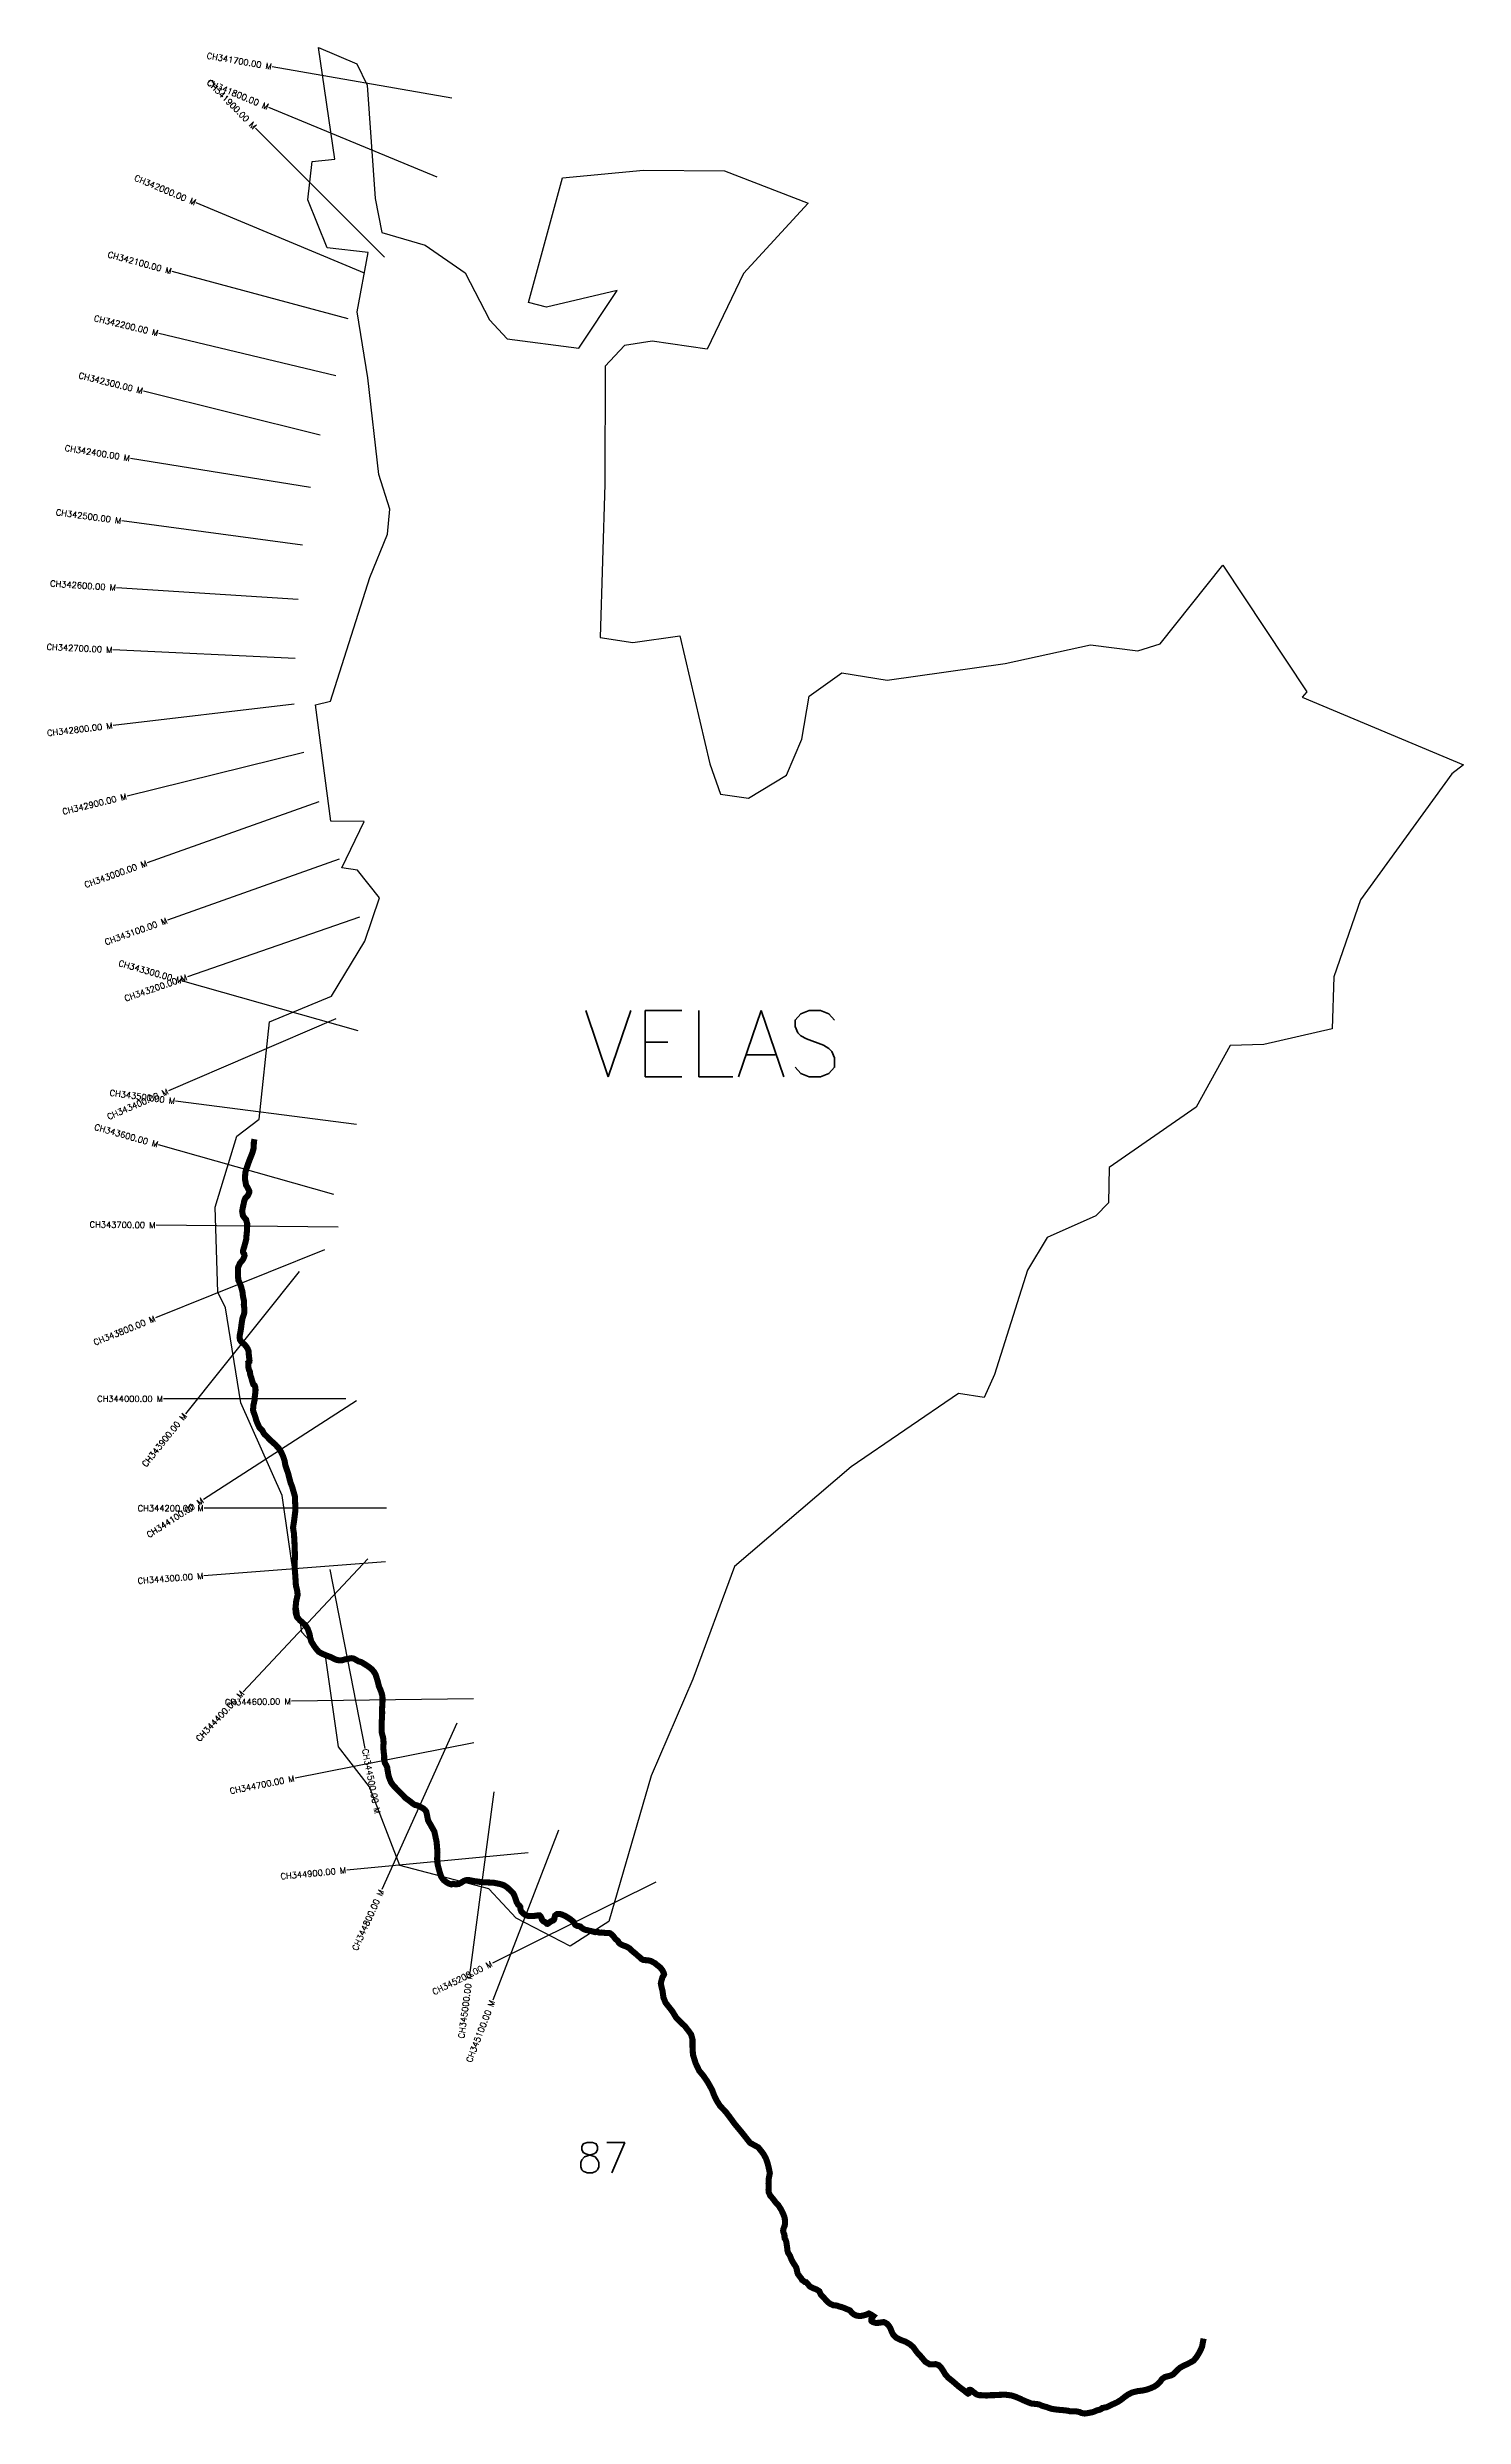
# Model space of a CAD drawing. Header units: metres. Extents: x 290957 to 293289, y 1983858 to 1987758.
import ezdxf
from ezdxf.enums import TextEntityAlignment as Align

# ---------------------------------------------------------------- set-up
doc = ezdxf.new("R2010")
doc.units = ezdxf.units.M
for name, color, linetype in [('CS', 134, 'Continuous'), ('CSMark', 6, 'Continuous'), ('UNPROTECTED', 10, 'Continuous'), ('village', 3, 'Continuous')]:
    doc.layers.add(name, color=color, linetype=linetype)
doc.styles.get("Standard").update_dxf_attribs({"font": 'simplex.shx'})

msp = doc.modelspace()

# ---------------------------------------------------------------- linework, layer by layer
at = {"color": 6, "flags": 128}
msp.add_lwpolyline([(292892.6, 1986905.5), (293030.8, 1986697.2)], dxfattribs=at)
at = {"layer": 'CS'}
for p, q in [((291622.9, 1987673.9), (291327.4, 1987725.5)), ((291598.7, 1987543.9), (291321.6, 1987658.8)), ((291511.9, 1987412.5), (291299.8, 1987624.7)), ((291479, 1987386.3), (291202.1, 1987501.6)), ((291452.2, 1987310.9), (291162.5, 1987388.9)), ((291432.3, 1987217.3), (291140.5, 1987287)), ((291406.2, 1987119.3), (291115.1, 1987191.8)), ((291390.1, 1987033.5), (291093.9, 1987081.2)), ((291377, 1986938.4), (291079.6, 1986978.2)), ((291370.1, 1986849.1), (291070.8, 1986868.3)), ((291364.8, 1986751.7), (291065.1, 1986766)), ((291363.3, 1986676.5), (291065.3, 1986641.7)), ((291379.6, 1986596.9), (291088.2, 1986525.5)), ((291404.3, 1986515.8), (291121.5, 1986415.5)), ((291437.7, 1986421.5), (291155, 1986321.3)), ((291471.1, 1986326.2), (291187.7, 1986227.8)), ((291468.6, 1986139.1), (291180, 1986221.1)), ((291432, 1986159), (291156.5, 1986040.3)), ((291465.8, 1985985.2), (291168.2, 1986023.4)), ((291428.7, 1985869.9), (291140.1, 1985951.6)), ((291435.9, 1985816), (291136, 1985819.2)), ((291413.5, 1985778.5), (291135.2, 1985666.6)), ((291371.8, 1985742.9), (291184.3, 1985508.8)), ((291448.5, 1985533.5), (291148.5, 1985533.5)), ((291465.9, 1985530.4), (291213.9, 1985367.7)), ((291515.2, 1985353.3), (291215.2, 1985353.3)), ((291513.9, 1985265.2), (291214.8, 1985242.2)), ((291484.9, 1985269.9), (291279.2, 1985051.5)), ((291422.2, 1985252.6), (291479.9, 1984958.2)), ((291658.8, 1985039.7), (291358.8, 1985035.6)), ((291631.2, 1984999.5), (291507.9, 1984726)), ((291659.1, 1984967.4), (291364.8, 1984909.1)), ((291692, 1984886.8), (291652.7, 1984589.3)), ((291798.6, 1984823.8), (291690.4, 1984544)), ((291748.5, 1984786.5), (291449.9, 1984757.8)), ((291958.9, 1984737.8), (291689.9, 1984604.9))]:
    msp.add_line(p, q, dxfattribs=at)
at = {"layer": 'UNPROTECTED', "const_width": 10, "flags": 128}
msp.add_lwpolyline([(291298, 1985960.8), (291297, 1985955.2), (291296.9, 1985949.3), (291296.7, 1985946), (291294.8, 1985938.8), (291288.6, 1985923), (291284.4, 1985910.9), (291283, 1985905.8), (291282.6, 1985899.5), (291282.6, 1985894.3), (291284.2, 1985885.2), (291286.5, 1985881.6), (291289.8, 1985874.9), (291289.8, 1985873.7), (291287, 1985867.8), (291282.9, 1985863.5), (291281.1, 1985858.7), (291280.3, 1985854.4), (291279.3, 1985850.2), (291277.8, 1985842.5), (291279, 1985835.2), (291281.4, 1985831.6), (291284.3, 1985828.4), (291286, 1985821.9), (291286, 1985817.8), (291285.9, 1985812.3), (291285.2, 1985804.7), (291284.7, 1985800), (291284.6, 1985796.8), (291283.5, 1985792.2), (291281.3, 1985784), (291279.4, 1985777.9), (291279.1, 1985776.1), (291279.4, 1985774.5), (291280, 1985773.2), (291281.2, 1985771.8), (291281.7, 1985769.2), (291280.8, 1985766.6), (291279.4, 1985763.2), (291277.7, 1985760.7), (291275.1, 1985757.9), (291274.5, 1985757.1), (291273.7, 1985755.5), (291272.3, 1985752.6), (291270.9, 1985749.3), (291270.8, 1985745.2), (291271, 1985741.3), (291271, 1985735.2), (291271.5, 1985728.8), (291273.6, 1985724.4), (291275.5, 1985719.6), (291276.8, 1985715.4), (291278.3, 1985709.5), (291278.9, 1985703.8), (291279.9, 1985698.3), (291280.8, 1985695), (291280.8, 1985691.4), (291280.5, 1985688.3), (291281, 1985685.3), (291281.4, 1985681.2), (291281.4, 1985677.6), (291281.1, 1985674.3), (291280, 1985670.5), (291278.3, 1985666), (291276.9, 1985657.6), (291276.4, 1985652.9), (291275.3, 1985645.3), (291273.9, 1985638.3), (291273.5, 1985634.1), (291274.3, 1985630.4), (291276.6, 1985627), (291281.3, 1985623.3), (291284.7, 1985619.3), (291287.1, 1985615.3), (291288.6, 1985611.3), (291288.6, 1985607.1), (291289, 1985604), (291289.7, 1985597.9), (291289.9, 1985596.5), (291289.6, 1985594.6), (291287.8, 1985593.1), (291287.9, 1985591.1), (291287.9, 1985586), (291289.1, 1985580.7), (291290.4, 1985578.6), (291290.6, 1985575.1), (291291.1, 1985574.2), (291291.6, 1985571.6), (291292.8, 1985568.2), (291293.8, 1985564.4), (291296, 1985557.3), (291297.4, 1985556.5), (291298.3, 1985555.5), (291299.3, 1985552.9), (291299.8, 1985548.7), (291299.4, 1985548.3), (291299.4, 1985543.2), (291298.5, 1985536.1), (291298.5, 1985532.8), (291297.5, 1985528), (291297.3, 1985526.8), (291296.4, 1985523.2), (291296, 1985518.2), (291295.7, 1985515.3), (291296.1, 1985513), (291296.6, 1985511.6), (291297, 1985510.5), (291297.7, 1985508.9), (291299.4, 1985503.9), (291300.9, 1985498.5), (291302.9, 1985493.4), (291303.8, 1985491.4), (291305.1, 1985488.5), (291305.9, 1985486.8), (291307.1, 1985485.1), (291309.5, 1985483.1), (291311.6, 1985480.5), (291312.7, 1985477.7), (291314.6, 1985475.1), (291317.6, 1985472.3), (291325.1, 1985464.6), (291332.3, 1985458.2), (291337.9, 1985452.2), (291341.6, 1985446.4), (291345.1, 1985439.2), (291347.7, 1985431.4), (291348.9, 1985424), (291353.3, 1985411.4), (291357.5, 1985395.2), (291360.1, 1985388.8), (291362.2, 1985381.4), (291364.6, 1985372.9), (291365.2, 1985358.7), (291365.2, 1985347.7), (291363.5, 1985334.1), (291361.6, 1985321.5), (291362.2, 1985317.1), (291363.1, 1985311.9), (291364.1, 1985293.5), (291364.7, 1985275.4), (291364.1, 1985256.7), (291365.4, 1985240.8), (291366.3, 1985225.9), (291368.2, 1985218.8), (291369.2, 1985211), (291367.9, 1985205.4), (291366.7, 1985200), (291366, 1985192.7), (291365.5, 1985187.3), (291365.5, 1985187.3), (291366.1, 1985180.9), (291367.9, 1985174.5), (291372.9, 1985168.9), (291377.6, 1985164.8), (291382.2, 1985160.5), (291385.8, 1985154.8), (291387.3, 1985150.4), (291389.1, 1985145.1), (291389.6, 1985141.4), (291391.5, 1985134.3), (291394.1, 1985130.2), (291395.9, 1985127.3), (291398.8, 1985123.1), (291403.9, 1985117.1), (291409.7, 1985113.9), (291414.9, 1985111.7), (291419.1, 1985110.1), (291424.7, 1985108), (291430, 1985105.1), (291434, 1985103.6), (291438.1, 1985103.1), (291442.2, 1985103.2), (291446.9, 1985104.6), (291453.5, 1985105.9), (291458, 1985106.6), (291461.7, 1985105.9), (291465.2, 1985103.8), (291469.3, 1985101.5), (291474.1, 1985100.1), (291479.7, 1985096.7), (291484.4, 1985093.7), (291488.4, 1985090.8), (291491.7, 1985087.9), (291494.6, 1985084.5), (291497.6, 1985079.6), (291499.1, 1985074.7), (291501.2, 1985067.8), (291503, 1985060.1), (291505.3, 1985055.1), (291507.4, 1985049.2), (291508.8, 1985043.7), (291508.9, 1985035.7), (291508.2, 1985023.7), (291508.3, 1985017), (291508.2, 1985009.6), (291507.5, 1985002.5), (291507.7, 1984996.5), (291507.5, 1984989.5), (291507.7, 1984983.9), (291509.5, 1984977.2), (291510.2, 1984974), (291510.7, 1984966.9), (291510.1, 1984960.9), (291510.8, 1984952.5), (291511.7, 1984945.4), (291511.6, 1984940), (291512.7, 1984934.3), (291515, 1984930.6), (291516.7, 1984926.6), (291516.9, 1984923.9), (291517.6, 1984920.4), (291518.2, 1984916.6), (291519.3, 1984911.5), (291521.2, 1984906.5), (291522.9, 1984902.5), (291525.4, 1984898.8), (291529.9, 1984893.7), (291535, 1984888.5), (291542.4, 1984881.1), (291547.3, 1984876.1), (291554.3, 1984871), (291559.9, 1984866.5), (291562.5, 1984865.1), (291565.6, 1984864.5), (291570.4, 1984862.4), (291575.8, 1984859.4), (291578.9, 1984856.8), (291580.9, 1984854.1), (291582.2, 1984848.7), (291583, 1984844), (291584, 1984839.3), (291588.7, 1984831.2), (291594.3, 1984821.2), (291598, 1984803.9), (291599.4, 1984786.9), (291598.8, 1984776), (291599.7, 1984766.9), (291603, 1984754.5), (291604.5, 1984750.2), (291605.2, 1984747.8), (291606.9, 1984744.9), (291610, 1984741), (291614.8, 1984737.5), (291618.5, 1984735.4), (291622.3, 1984734.3), (291625.2, 1984735.4), (291629, 1984734.5), (291634.3, 1984734.9), (291639, 1984737.5), (291642.2, 1984739.6), (291645.1, 1984740.9), (291648.2, 1984741.6), (291651.4, 1984741.4), (291659.3, 1984739.8), (291673.3, 1984737.9), (291682.8, 1984737.5), (291691.7, 1984737.1), (291701.9, 1984735.1), (291708.4, 1984733.1), (291713, 1984730.2), (291717.8, 1984726.1), (291724, 1984719.9), (291726.3, 1984715.2), (291728.6, 1984708.8), (291729.9, 1984704.9), (291732.4, 1984700.6), (291734.1, 1984699.5), (291735.7, 1984697.3), (291735.9, 1984695), (291736.3, 1984692.4), (291737.7, 1984689.4), (291739.8, 1984687.4), (291742.2, 1984685.2), (291743.7, 1984684.2), (291748, 1984682.6), (291752.5, 1984682.2), (291757.9, 1984682.3), (291765.4, 1984683.4), (291767.4, 1984683.5), (291769.5, 1984681.2), (291770.8, 1984678.7), (291771.3, 1984676.4), (291774, 1984673.4), (291776.2, 1984672.5), (291777.8, 1984671.1), (291779.4, 1984669.6), (291780.4, 1984669.3), (291781.4, 1984669.8), (291782.6, 1984670.7), (291784.1, 1984672), (291785.5, 1984672.8), (291786.2, 1984673.5), (291788.7, 1984674.5), (291790, 1984675), (291790.9, 1984675.8), (291791.8, 1984677.7), (291792, 1984679.2), (291792.7, 1984681.5), (291793.1, 1984683.1), (291794.5, 1984684.4), (291796.5, 1984685.6), (291801, 1984685.6), (291804.9, 1984684.5), (291810.4, 1984681.9), (291814.8, 1984679.3), (291819, 1984676.4), (291824, 1984672.2), (291825.3, 1984669.4), (291825.9, 1984668.1), (291827.3, 1984667), (291830, 1984665.7), (291832.1, 1984665.7), (291834.5, 1984665), (291836.2, 1984663.4), (291838.9, 1984661.5), (291840.8, 1984660.3), (291842.9, 1984659.6), (291845.7, 1984659), (291849.1, 1984658.2), (291854.2, 1984657.1), (291857.5, 1984656.1), (291859.3, 1984655.7), (291861.3, 1984656), (291863.4, 1984656.1), (291865.3, 1984655.1), (291867.3, 1984654.8), (291869.2, 1984655.1), (291873, 1984655), (291876.2, 1984654.2), (291879.8, 1984654.2), (291882.7, 1984654.2), (291884.1, 1984653.7), (291885.5, 1984652.4), (291887.6, 1984650.7), (291890.6, 1984647), (291892.5, 1984644.4), (291895.9, 1984641.7), (291896.9, 1984640.6), (291897.5, 1984639.1), (291899, 1984637.2), (291901, 1984636), (291902.9, 1984634.8), (291907.1, 1984633.2), (291909.4, 1984632.4), (291913.1, 1984630.6), (291916.1, 1984628.8), (291918.4, 1984626.3), (291922.1, 1984623), (291926.1, 1984619.9), (291928.8, 1984617.3), (291931, 1984615.6), (291933.4, 1984613.5), (291936.1, 1984611), (291938.6, 1984609.9), (291941.3, 1984609.7), (291943.7, 1984609.5), (291947.9, 1984609), (291950.3, 1984608.4), (291957.7, 1984604.6), (291960.3, 1984602.2), (291966.3, 1984597.5), (291969.8, 1984593), (291972, 1984588.6), (291972.5, 1984586.3), (291971.3, 1984583.9), (291969.8, 1984581.4), (291968.8, 1984577.9), (291967.6, 1984573.4), (291967.2, 1984571.2), (291968.3, 1984565.8), (291969.9, 1984559.3), (291971.5, 1984548), (291975, 1984539.6), (291980, 1984533.2), (291986.2, 1984525.4), (291992.3, 1984515.3), (291997.9, 1984509.3), (292006.9, 1984500.9), (292013.8, 1984491.9), (292017.2, 1984487.1), (292019.3, 1984479.2), (292019.3, 1984467.1), (292020.1, 1984454.1), (292022, 1984448), (292024.4, 1984440.2), (292030.3, 1984427.7), (292037.4, 1984419.2), (292043.9, 1984409.7), (292047.5, 1984403.4), (292051.5, 1984396.3), (292054.6, 1984388), (292058.8, 1984379.1), (292064.8, 1984369.6), (292073.7, 1984360.4), (292080.4, 1984351.7), (292088.9, 1984340), (292100.6, 1984326), (292114.1, 1984308.9), (292127.7, 1984301.5), (292136.1, 1984290.8), (292140.2, 1984283.4), (292143.2, 1984274.8), (292145.1, 1984266.7), (292146.7, 1984259), (292144.9, 1984250.4), (292144.5, 1984242.2), (292144.9, 1984237.9), (292144.5, 1984231.5), (292144.8, 1984227.4), (292147.6, 1984221.7), (292151.5, 1984217.3), (292155.8, 1984211.5), (292160.7, 1984206.3), (292165.3, 1984199.1), (292168.7, 1984192), (292170.6, 1984187), (292171.3, 1984183.9), (292171.8, 1984177.9), (292171.2, 1984172.6), (292170.2, 1984170.4), (292169.6, 1984168.7), (292168.9, 1984166.8), (292168.6, 1984164.8), (292168.8, 1984162.4), (292169.7, 1984160), (292170.6, 1984158), (292170.9, 1984156.3), (292170.8, 1984154.1), (292171.1, 1984151.7), (292172.6, 1984149.6), (292173.6, 1984146.6), (292174.2, 1984143.6), (292174.5, 1984141.2), (292175.2, 1984136.3), (292175.7, 1984131.6), (292176.7, 1984128.1), (292179.8, 1984123.2), (292182.7, 1984116), (292185.6, 1984110.9), (292188.2, 1984107.1), (292190.2, 1984103.5), (292191.3, 1984099), (292192, 1984095.4), (292193.3, 1984092.4), (292196, 1984088.9), (292197.5, 1984087), (292198.7, 1984085.4), (292199.8, 1984083.2), (292202, 1984081.9), (292204.3, 1984080), (292206.7, 1984079.5), (292208.4, 1984077.7), (292212.4, 1984072.7), (292218.7, 1984069.5), (292222.9, 1984067.9), (292226, 1984066.2), (292228.3, 1984064.6), (292229.4, 1984061.9), (292230.8, 1984059), (292234.7, 1984055), (292237.8, 1984051.6), (292243.4, 1984046), (292246.1, 1984044), (292251.3, 1984041.7), (292257.3, 1984041.1), (292261.2, 1984039.6), (292265.2, 1984038.6), (292270, 1984036.8), (292274.7, 1984034.8), (292278.6, 1984033.2), (292280.3, 1984031), (292282.7, 1984028.6), (292284.9, 1984026.8), (292288.4, 1984024.9), (292292.4, 1984024.2), (292296.6, 1984024.1), (292300.6, 1984024.9), (292304.9, 1984026), (292309.7, 1984028.1), (292313.2, 1984026.4), (292317.1, 1984023.8), (292316, 1984022.5), (292314.4, 1984021), (292313.9, 1984019.8), (292313.7, 1984018.8), (292313.6, 1984017.5), (292313.7, 1984016.3), (292314.3, 1984015.3), (292316, 1984014.2), (292319.1, 1984013.2), (292321.7, 1984012.5), (292324.4, 1984012.7), (292327.8, 1984012.9), (292331.1, 1984013.7), (292334.5, 1984013.9), (292337.3, 1984012.6), (292340.3, 1984010.7), (292342.8, 1984007.6), (292344.9, 1984004.4), (292346.5, 1984000.3), (292348.1, 1983996.5), (292350.1, 1983992.9), (292354.8, 1983988.2), (292362.7, 1983984.4), (292370.1, 1983981.7), (292377.1, 1983977.7), (292382.8, 1983972.8), (292388.9, 1983964.3), (292395.6, 1983957.1), (292402.6, 1983948.8), (292409.9, 1983944.4), (292414.9, 1983944.3), (292419.7, 1983944.8), (292424.7, 1983943.1), (292428.8, 1983938.9), (292432.4, 1983933.5), (292435.5, 1983928), (292440.5, 1983922.4), (292448.1, 1983916.3), (292457.6, 1983908.1), (292467.9, 1983900.3), (292470.1, 1983898.4), (292471.6, 1983897.2), (292473.1, 1983896.3), (292474.3, 1983896.9), (292474.8, 1983898.3), (292474.1, 1983899.8), (292474.1, 1983900.9), (292474.5, 1983901.8), (292475.1, 1983902.4), (292476.2, 1983902.5), (292477.4, 1983902.4), (292478.4, 1983901.8), (292481.3, 1983899.1), (292483.1, 1983898.1), (292484.4, 1983897.1), (292485.6, 1983896), (292486.9, 1983895.1), (292488.4, 1983894.5), (292490.4, 1983893.8), (292492.2, 1983893.6), (292494.6, 1983893.7), (292498.2, 1983893.4), (292504.1, 1983893.1), (292510.1, 1983893.7), (292516.4, 1983893.7), (292524.7, 1983894.2), (292534.3, 1983894.5), (292539.4, 1983893.9), (292544.5, 1983893.2), (292549, 1983891.8), (292552.1, 1983890.8), (292555.3, 1983889.3), (292559.4, 1983887.6), (292562.7, 1983885.9), (292567.4, 1983883.9), (292572.1, 1983881.9), (292576.9, 1983880.1), (292580.7, 1983879.6), (292586.3, 1983879.1), (292590.7, 1983878.2), (292594.4, 1983876.4), (292598.6, 1983875.1), (292602.1, 1983874.3), (292605.3, 1983873), (292610.6, 1983871.3), (292617.1, 1983870.2), (292622.6, 1983869.6), (292627.8, 1983869.2), (292632.7, 1983868.7), (292637.5, 1983868.1), (292641.4, 1983867), (292644.2, 1983866.9), (292648.4, 1983867.2), (292652.2, 1983866.8), (292656.8, 1983865.9), (292660, 1983864.3), (292665.1, 1983863.5), (292671.2, 1983864.3), (292678.2, 1983865.8), (292682, 1983867.1), (292684.5, 1983868.5), (292687.4, 1983869.1), (292690.1, 1983869.8), (292691.8, 1983870.6), (292692.7, 1983871.6), (292694.2, 1983872.6), (292696.4, 1983872.9), (292698.9, 1983873.5), (292700.9, 1983873.8), (292702.8, 1983874.6), (292705.6, 1983875.9), (292709.7, 1983878.1), (292714.8, 1983880.2), (292719.3, 1983882.4), (292725.2, 1983886.2), (292730.1, 1983890.1), (292735.9, 1983894.3), (292742.8, 1983898), (292752.6, 1983900.4), (292759.9, 1983901.2), (292766.8, 1983902.7), (292773.4, 1983905), (292779.9, 1983907.9), (292784.7, 1983911.1), (292789.2, 1983915.5), (292791.3, 1983918.7), (292793.8, 1983921.2), (292797.4, 1983923.6), (292803.3, 1983925.1), (292807.5, 1983926.3), (292811, 1983928), (292814.2, 1983931.3), (292817.9, 1983935.1), (292821.8, 1983938.6), (292827.3, 1983941.8), (292833.5, 1983944.6), (292839.1, 1983947.5), (292844.1, 1983950.3), (292848.8, 1983955.6), (292853, 1983962.4), (292855.9, 1983967.8), (292858.4, 1983973.6), (292859.9, 1983981.5), (292860.9, 1983986.8)], dxfattribs=at)
at = {"layer": 'village', "color": 6}
for points in [[(293289.1, 1986576.8, 0), (293269.7, 1986562.1, 0), (293119.3, 1986354.8, 0), (293075.3, 1986227.8, 0), (293072.8, 1986142.2, 0), (292960.1, 1986116.4, 0), (292904.7, 1986114.7, 0), (292848.9, 1986013.7, 0), (292705.2, 1985914.3, 0), (292704.5, 1985856, 0), (292683.7, 1985834.4, 0), (292603.4, 1985799.1, 0), (292570.9, 1985745.4, 0), (292516.4, 1985573.5, 0), (292499.4, 1985535.5, 0), (292457.2, 1985542, 0), (292280.4, 1985421.6, 0), (292088.6, 1985257.6, 0), (292020.1, 1985072.3, 0), (291951.4, 1984913.2, 0), (291881.8, 1984673, 0), (291817.8, 1984632.6, 0), (291728.9, 1984678.7, 0), (291684.2, 1984726.8, 0), (291537.2, 1984765.3, 0), (291487.5, 1984895, 0), (291436.6, 1984960.9, 0), (291415.3, 1985106.6, 0), (291376.3, 1985149.6, 0), (291343.8, 1985374.4, 0), (291275.6, 1985526.8, 0), (291250.4, 1985683.2, 0), (291237.9, 1985708.9, 0), (291233.5, 1985849.1, 0), (291268.8, 1985966, 0), (291305.7, 1985993.7, 0), (291323, 1986154.1, 0), (291424.9, 1986196.2, 0), (291479.7, 1986286.6, 0), (291503.7, 1986357.9, 0), (291467.9, 1986403.3, 0), (291441.9, 1986407.4, 0), (291478.5, 1986483.5, 0), (291423.6, 1986483.9, 0), (291398.4, 1986675.7, 0), (291423.1, 1986681.6, 0), (291487.8, 1986885.3, 0), (291516.9, 1986956.7, 0), (291520.7, 1986997.7, 0), (291502.6, 1987054.7, 0), (291485, 1987213.9, 0), (291467.1, 1987322.3, 0), (291485.2, 1987419.8, 0), (291417.7, 1987427.6, 0), (291385.8, 1987507, 0), (291393.1, 1987569.9, 0), (291430.6, 1987573.8, 0), (291403.4, 1987757.6, 0), (291466.6, 1987730.8, 0), (291483.8, 1987695.7, 0), (291496.6, 1987508.8, 0), (291507.9, 1987453.2, 0), (291579.3, 1987432, 0), (291644.8, 1987386.7, 0), (291685.3, 1987309.5, 0), (291713.9, 1987278.2, 0), (291832, 1987262.5, 0), (291895.2, 1987357.4, 0), (291779, 1987330, 0), (291749.5, 1987338, 0), (291805.3, 1987543, 0), (291938.7, 1987555.5, 0), (292071.9, 1987554.7, 0), (292210, 1987501.1, 0), (292103.2, 1987385.6, 0), (292043.7, 1987261.1, 0), (291953.1, 1987274.4, 0), (291907.6, 1987266.8, 0), (291875.4, 1987232.8, 0), (291875, 1987038.8, 0), (291867.4, 1986786.5, 0), (291921, 1986778, 0), (291998.7, 1986789.3, 0), (292047.6, 1986578.5, 0), (292065.6, 1986528.7, 0), (292111.5, 1986522.2, 0), (292174, 1986560, 0), (292199.2, 1986619.1, 0), (292211.4, 1986689.8, 0), (292265.1, 1986728.3, 0), (292340.1, 1986716.3, 0), (292534.1, 1986743.4, 0), (292674.5, 1986774.4, 0), (292752.7, 1986764.3, 0), (292789.2, 1986776.1, 0), (292892.6, 1986905.5, 0)], [(293030.8, 1986697.2, 0), (293023.2, 1986688.1, 0), (293289.1, 1986576.8, 0)]]:
    msp.add_polyline3d(points, dxfattribs=at)

# ---------------------------------------------------------------- texts
at = {"attachment_point": 1}
for s, width, insert, char_height in [('VELAS', 710.319, (291838.8, 1986172.3), 108.7), ('87', 70.183, (291828.8, 1984309.7), 50)]:
    msp.add_mtext_dynamic_manual_height_columns(s, width=width, gutter_width=1, heights=[0], dxfattribs=dict(at, insert=insert, char_height=char_height))
at = {"layer": 'CSMark'}
for s, rotation, p in [('CH341700.00 M', 350.089, (291326.4, 1987725.7)), ('CH341800.00 M', 337.4853, (291320.7, 1987659.2)), ('CH341900.00 M', 314.9812, (291299.1, 1987625.4)), ('CH342000.00 M', 337.3879, (291201.2, 1987502)), ('CH342100.00 M', 344.9378, (291161.5, 1987389.1)), ('CH342200.00 M', 346.5828, (291139.5, 1987287.2)), ('CH342300.00 M', 346.0156, (291114.1, 1987192)), ('CH342400.00 M', 350.8503, (291092.9, 1987081.4)), ('CH342500.00 M', 352.3722, (291078.6, 1986978.4)), ('CH342600.00 M', 356.3227, (291069.8, 1986868.4)), ('CH342700.00 M', 357.2722, (291064.1, 1986766)), ('CH342800.00 M', 6.6508, (291064.3, 1986641.6)), ('CH342900.00 M', 13.7571, (291087.3, 1986525.3)), ('CH343000.00 M', 19.527, (291120.6, 1986415.2)), ('CH343100.00 M', 19.527, (291154, 1986320.9)), ('CH343300.00 M', 344.1518, (291179, 1986221.3)), ('CH343200.00 M', 19.1293, (291186.7, 1986227.5)), ('CH343400.00 M', 23.3115, (291155.6, 1986039.9)), ('CH343500.00 M', 352.6902, (291167.2, 1986023.5)), ('CH343600.00 M', 344.207, (291139.1, 1985951.9)), ('CH343700.00 M', 359.3837, (291135, 1985819.2)), ('CH343800.00 M', 21.915, (291134.3, 1985666.2)), ('CH343900.00 M', 51.3101, (291183.6, 1985508)), ('CH344100.00 M', 32.8354, (291213, 1985367.2)), ('CH344300.00 M', 4.3948, (291213.8, 1985242.1)), ('CH344400.00 M', 46.7134, (291278.5, 1985050.8)), ('CH344600.00 M', 0.7743, (291357.8, 1985035.6)), ('CH344700.00 M', 11.2126, (291363.8, 1984908.9)), ('CH344900.00 M', 5.4866, (291448.9, 1984757.7)), ('CH344800.00 M', 65.7157, (291507.4, 1984725.1)), ('CH345200.00 M', 26.2879, (291689, 1984604.5)), ('CH345000.00 M', 82.4832, (291652.6, 1984588.3)), ('CH345100.00 M', 68.8469, (291690, 1984543.1))]:
    msp.add_text(s, height=10, rotation=rotation, dxfattribs=at).set_placement(p, align=Align.MIDDLE_RIGHT)
for s, p in [('CH344000.00 M', (291147.5, 1985533.5)), ('CH344200.00 M', (291214.2, 1985353.3))]:
    msp.add_text(s, height=10, dxfattribs=at).set_placement(p, align=Align.MIDDLE_RIGHT)
msp.add_text('CH344500.00 M', height=10, rotation=281.088, dxfattribs=at).set_placement((291480.1, 1984957.3), align=Align.MIDDLE_LEFT)

doc.saveas('drawing.dxf')
